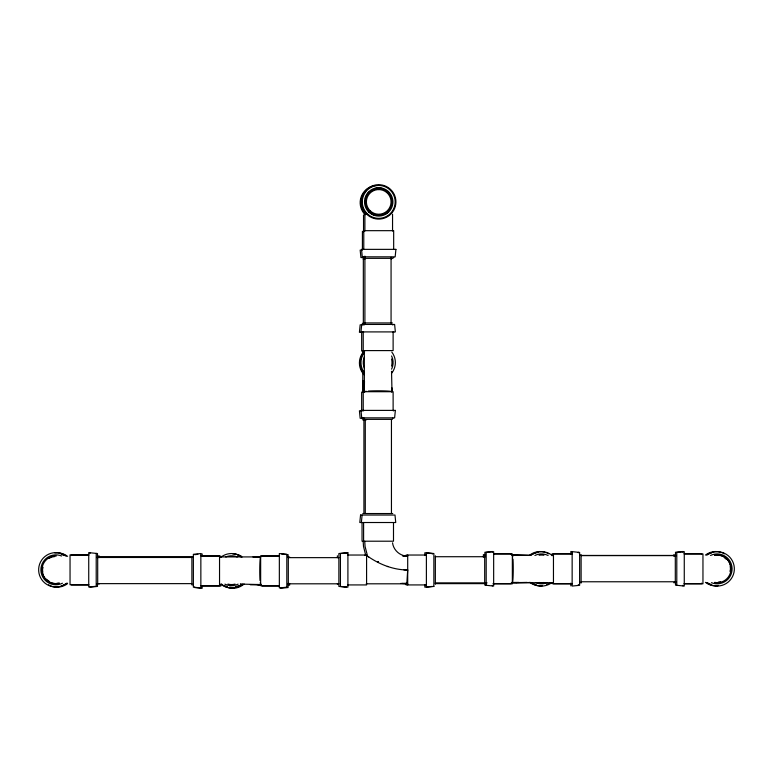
<?xml version="1.0" encoding="UTF-8"?>
<svg xmlns="http://www.w3.org/2000/svg" width="773" height="773" viewBox="0 0 773 773"><rect width="100%" height="100%" fill="white"/><g stroke="black" fill="none" stroke-linecap="round" stroke-linejoin="round"><path stroke-width="1.16" d="M363.252 392.346A13.827 0.908 0 0 1 362.779 392.114L362.933 380.509M366.199 391.254L364.344 391.708L364.479 381.089M405.274 583.306L400.54 583.47M364.721 541.284L365.059 546.443L367.581 556.154C379.282 564.387 393.447 569.981 407.7 569.981L406.801 583.779L402.086 583.47M361.358 522.519L362.102 515.04M378.026 562.406L378.21 561.488L377.833 562.3M387.911 566.628L387.312 566.396M252.974 556.975L256.849 556.918M516.151 582.707L526.964 582.456M368.721 556.975L368.238 556.628M714.764 555.362L717.16 555.043M194.67 554.656L197.869 554.338M432.31 586.427L424.831 587.171L424.831 584.871M55.84 583.634L59.424 583.171A13.827 13.827 0 0 1 42.129 571.614A13.827 13.827 0 0 1 55.84 555.98L56.294 555.98M518.731 582.465L512.016 582.523L531.022 582.533A17.19 17.19 0 0 0 551.97 582.513M256.829 556.927L260.656 556.918A13.827 0.908 90 0 0 259.815 565.44A13.827 0.908 90 0 0 260.008 580.523M516.171 582.687L512.344 582.707L553.458 582.707M364.421 231.398L362.411 231.398L362.411 250.085L360.17 250.085L360.923 257.564L365.059 257.564M393.244 257.564L393.805 257.564M364.518 258.337L392.926 258.337M363.165 259.061L365.059 259.061M391.08 259.061L391.563 259.061M363.967 322.94L392.375 322.94M362.402 323.346L365.117 323.346M364.305 324.834L360.16 324.834L359.416 332.313L363.658 332.313M392.491 324.834L393.051 324.834M393.215 332.313L393.795 332.313M364.634 351L361.658 351L361.658 332.313M364.634 392.114L361.658 392.114L361.658 410.801M363.658 410.801L359.416 410.801L360.16 418.27L364.305 418.27M393.215 410.801L393.795 410.801M392.491 418.27L393.051 418.27M363.967 419.362L392.375 419.362M362.402 419.768L366.566 419.768M362.798 513.543L392.752 513.543M493.541 553.748L511.059 553.748L511.059 554.26M570.851 553.748L552.164 553.748L552.164 555.758M684.144 553.758L701.662 553.758L701.662 554.27M493.657 553.922L512.344 553.922L512.344 583.828L493.657 583.828M572.146 553.922L553.458 553.922L553.458 583.828L572.146 583.828M684.269 553.922L702.957 553.922L702.957 583.828L684.269 583.828M88.731 554.859L70.043 554.859L70.043 584.755L88.731 584.755M514.876 554.888L512.006 554.879L530.848 555.314M88.856 555.033L71.338 555.033L71.338 555.536M347.521 555.033L366.586 555.033L366.586 584.929L347.521 584.929M426.387 555.033L406.154 555.033L406.154 555.536M581.103 555.439L673.93 555.439M581.19 555.603L676.433 555.603M200.854 555.787L219.542 555.787L219.542 585.692L200.854 585.692M279.343 555.787L260.656 555.787L260.656 585.692L279.343 585.692M261.941 556.154L279.459 556.154M402.743 556.154L407.7 556.154M99.07 556.715L193.105 556.715M435.363 556.715L484.681 556.715M219.542 556.918L260.656 556.918M96.567 557.478L191.81 557.478M288.406 557.642L338.922 557.642M581.19 581.769L676.433 581.769M716.706 582.707L714.764 582.388M435.363 582.871L487.087 582.871M96.567 583.634L191.81 583.634M435.276 583.634L484.594 583.634M493.01 583.634L511.059 583.654L511.059 583.142M570.851 583.654L552.164 583.654L552.164 583.142M684.144 583.654L701.662 583.654L701.662 583.142M288.406 583.808L338.922 583.808M366.209 583.808L407.7 583.808M88.856 584.929L71.338 584.929L71.338 584.417M258.134 584.929L260.994 584.929L250.346 584.775M426.387 584.929L406.154 584.929L406.154 582.929M202.149 586.05L220.836 586.05L220.836 584.05M279.459 586.05L261.941 586.05L261.941 585.538M530.056 555.41L512.344 555.043A13.827 0.908 90 0 0 512.113 555.516M240.857 584.127L240.268 584.098L260.656 584.572A13.827 0.908 90 0 0 260.887 584.098M403.883 569.856L407.7 569.981M404.153 555.99L406.086 556.116M281.701 554.019L288.107 554.656L288.107 557.381M405.709 555.99C399.003 555.188 393.341 549.526 392.539 542.82M391.988 387.882L391.998 391.708L391.534 371.32L391.563 371.91M516.171 555.062L512.344 555.043L512.799 556.898M256.829 584.552L260.656 584.572L260.201 582.716M365.668 555.101L363.503 546.443L363.165 541.284M682.974 552.096L682.974 551.516L675.505 552.26L675.505 556.405M682.974 585.316L682.974 585.895M676.79 585.316L676.79 552.434L684.269 551.68L684.269 586.069L675.505 585.151L675.505 582.427M675.302 554.676L675.302 583.074M674.008 554.502L674.008 556.405M674.008 582.427L674.008 582.91M581.112 554.676L581.112 583.074M579.827 554.502L579.827 554.985M579.827 582.417L579.827 582.9M578.33 552.26L578.33 552.821M578.33 584.591L578.33 585.151M572.146 551.68L572.146 586.069L579.624 585.316L579.624 552.434L570.851 551.507L570.851 554.26M570.851 583.142L570.851 585.895M492.372 552.096L492.372 551.507L484.893 552.26L484.893 557.072M492.372 585.306L492.372 585.895M486.188 585.316L486.188 552.434L493.657 551.68L493.657 586.069L484.893 585.151L484.893 582.948M484.69 554.676L484.69 583.074M483.396 554.502L483.396 557.207M435.354 555.777L435.354 584.185M432.31 554.096L432.31 553.536L424.831 552.792L424.831 555.536M407.7 555.033L407.7 584.929M393.67 249.36L393.67 230.673L363.774 230.673L363.774 249.36M393.496 522.519L393.496 541.206L362.044 541.206L362.044 522.519M393.119 331.907L393.119 350.594L363.223 350.594L363.223 331.907M393.119 410.395L393.119 391.708L363.223 391.708L363.223 410.395M392.549 214.237L392.549 231.05M391.447 419.439L391.447 513.475M391.07 257.312L391.07 323.085M378.722 188.071L378.722 189.569M365.281 419.439L365.281 513.475M365.04 555.033L365.04 555.536M364.895 214.237L364.895 231.05M364.904 256.114L364.904 323.085M364.344 350.594L364.344 391.708M363.919 419.439L363.919 513.475M363.6 522.519L363.6 541.206M363.532 214.962L363.532 231.774M363.339 256.52L363.339 323.491M362.779 351L362.779 354.527M362.779 370.963L362.779 392.114M346.352 553.371L346.352 552.792L338.874 553.536L338.874 586.427L346.352 587.171L346.352 586.591M337.386 555.777L337.386 557.681M337.386 583.702L337.386 584.185M289.604 556.898L289.604 557.381M289.604 583.402L289.604 585.306M288.31 556.541L288.31 584.939M288.107 583.402L288.107 587.548L280.628 588.292L280.628 587.712M220.836 557.159L220.836 556.154L202.149 556.154L202.149 553.912M202.149 585.538L202.149 588.292L194.67 587.548L194.67 586.987M193.173 584.823L193.173 585.306M191.888 556.541L191.888 584.939M98.992 555.777L98.992 557.681M98.992 583.702L98.992 584.185M97.698 555.603L97.698 584.011M97.495 557.681L97.495 553.536L88.731 552.618L88.731 587.007L96.21 586.253L96.21 553.362M97.495 583.702L97.495 586.427L90.026 587.171L90.026 586.591M90.026 552.792L90.026 553.371M365.204 214.778A17.19 17.19 0 0 1 372.915 186.013M374.006 185.762A17.19 17.19 0 0 1 376.248 185.472M365.001 213.474A16.446 16.446 0 0 1 365.735 190.999M388.5 211.676A13.827 13.827 0 0 1 385.63 213.87M375.137 215.252A13.827 13.827 0 0 1 371.803 213.87M370.789 213.232A13.827 13.827 0 0 1 367.388 209.831M365.368 198.323A13.827 13.827 0 0 1 366.189 196.052M366.74 194.989A13.827 13.827 0 0 1 368.943 192.119M375.137 188.544A13.827 13.827 0 0 1 377.514 188.119M379.92 188.119A13.827 13.827 0 0 1 382.297 188.544M364.247 373.803A16.446 16.446 0 0 1 364.247 352.111M364.45 375.118A17.19 17.19 0 0 1 364.45 350.797M368.392 391.07A13.827 0.908 0 0 1 385.089 390.925A13.827 0.908 0 0 1 391.534 391.94M391.814 352.092A17.19 17.19 0 0 1 391.814 373.021M364.537 373.021A17.19 17.19 0 0 1 364.537 352.092M391.582 355.938A14.948 14.948 0 0 1 391.582 369.175M364.363 368.277A14.948 14.948 0 0 1 364.363 356.836M391.534 358.972A13.827 13.827 0 0 1 391.534 366.131M241.968 584.378A17.19 17.19 0 0 1 221.03 584.378M221.03 557.101A17.19 17.19 0 0 1 241.968 557.101M238.78 585.49A16.446 16.446 0 0 1 235.755 586.63M227.243 586.63A16.446 16.446 0 0 1 224.218 585.49M238.113 584.146A14.948 14.948 0 0 1 224.885 584.146M225.774 556.927A14.948 14.948 0 0 1 237.224 556.927M235.079 584.098A13.827 13.827 0 0 1 227.919 584.098M512.992 559.101A13.827 0.908 90 0 1 513.127 575.788A13.827 0.908 90 0 1 512.113 582.233M531.032 555.236A17.19 17.19 0 0 1 551.97 555.236M549.719 583.113A16.446 16.446 0 0 1 546.782 584.446M547.226 582.687A14.948 14.948 0 0 1 535.776 582.687M534.887 555.468A14.948 14.948 0 0 1 548.115 555.468M543.902 582.494A13.827 13.827 0 0 1 539.1 582.494M539.1 555.256A13.827 13.827 0 0 1 543.902 555.256M542.453 585.75A17.19 17.19 0 0 1 529.747 582.34M529.747 555.062A17.19 17.19 0 0 1 544.656 552.096M545.728 552.424A17.19 17.19 0 0 1 548.801 553.816M535.95 584.591A16.446 16.446 0 0 1 532.935 583.451M531.988 554.463A16.446 16.446 0 0 1 538.066 552.395M244.133 584.021A17.19 17.19 0 0 1 221.455 584.021M232.789 553.912A17.19 17.19 0 0 1 241.389 556.212M242.799 584.146A16.446 16.446 0 0 1 229.581 587.229M238.074 555.526A16.446 16.446 0 0 1 241.012 556.86M730.591 569.315A13.083 13.083 0 0 1 730.195 571.566M715.286 555.304A13.083 13.083 0 0 1 730.64 568.184M711.614 584.591A16.446 16.446 0 0 1 707.643 582.948M707.643 554.463A16.446 16.446 0 0 1 711.614 552.821M718.107 585.75A17.19 17.19 0 0 1 705.401 582.349M705.401 555.062A17.19 17.19 0 0 1 720.32 552.096M721.393 552.424A17.19 17.19 0 0 1 724.465 553.816M706.696 555.236A17.19 17.19 0 0 1 729.838 557.265A17.19 17.19 0 0 1 729.838 580.494A17.19 17.19 0 0 1 706.696 582.513M720.591 581.692A13.267 13.267 0 0 1 718.31 582.098M724.765 558.009A13.267 13.267 0 0 1 726.543 559.497M730.224 566.57A13.267 13.267 0 0 1 730.224 571.179M710.542 555.468A14.948 14.948 0 0 1 732.099 568.387A14.948 14.948 0 0 1 711.44 582.687M714.754 555.256A13.827 13.827 0 0 1 730.987 568.88A13.827 13.827 0 0 1 714.754 582.494M57.714 583.383A13.083 13.083 0 0 1 42.36 570.503M42.409 569.363A13.083 13.083 0 0 1 42.805 567.121M49.211 581.296A13.267 13.267 0 0 1 46.457 579.19M42.776 572.117A13.267 13.267 0 0 1 42.776 567.508M49.211 558.319A13.267 13.267 0 0 1 51.308 557.343M52.409 556.995A13.267 13.267 0 0 1 54.69 556.589M66.304 583.451A17.19 17.19 0 0 1 43.162 581.422A17.19 17.19 0 0 1 43.162 558.193A17.19 17.19 0 0 1 66.304 556.174M61.125 554.241A16.446 16.446 0 0 1 64.062 555.565M62.458 583.219A14.948 14.948 0 0 1 40.901 570.3A14.948 14.948 0 0 1 61.56 556M67.145 583.026A16.446 16.446 0 0 1 61.386 585.866M61.386 554.096A16.446 16.446 0 0 1 65.357 555.739M67.599 583.615A17.19 17.19 0 0 1 48.535 584.871M54.893 552.937A17.19 17.19 0 0 1 67.599 556.338M361.725 324.438L360.981 331.907L395.361 331.907L394.616 324.438L361.725 324.438M360.556 515.04L359.803 522.519L395.737 522.519L394.993 515.04L360.556 515.04M395.911 249.36L395.167 256.839L362.276 256.839L361.532 249.36L395.911 249.36M395.361 410.395L394.616 417.864L361.725 417.864L360.981 410.395L395.361 410.395M200.854 553.545L193.376 554.299L193.376 587.19L200.854 587.934L200.854 553.545M347.908 552.792L340.429 553.536L340.429 586.427L347.908 587.171L347.908 552.792M286.812 587.19L279.343 587.934L279.343 553.545L286.812 554.299L286.812 587.19M433.866 586.427L426.387 587.171L426.387 552.792L433.866 553.536L433.866 586.427M369.996 210.623A12.329 12.329 0 0 0 390.636 205.087A12.329 12.329 0 0 0 375.533 189.984A12.329 12.329 0 0 0 369.996 210.623M369.339 211.28A13.267 13.267 0 0 0 391.534 205.328A13.267 13.267 0 0 0 375.282 189.085A13.267 13.267 0 0 0 369.339 211.28M368.682 211.937A14.204 14.204 0 0 0 392.442 205.57A14.204 14.204 0 0 0 375.04 188.177A14.204 14.204 0 0 0 368.682 211.937M367.088 213.532A16.446 16.446 0 0 0 394.607 206.159A16.446 16.446 0 0 0 374.461 186.013A16.446 16.446 0 0 0 367.088 213.532M366.566 214.053A17.19 17.19 0 0 0 395.332 206.352A17.19 17.19 0 0 0 374.267 185.288A17.19 17.19 0 0 0 366.566 214.053"/></g></svg>
